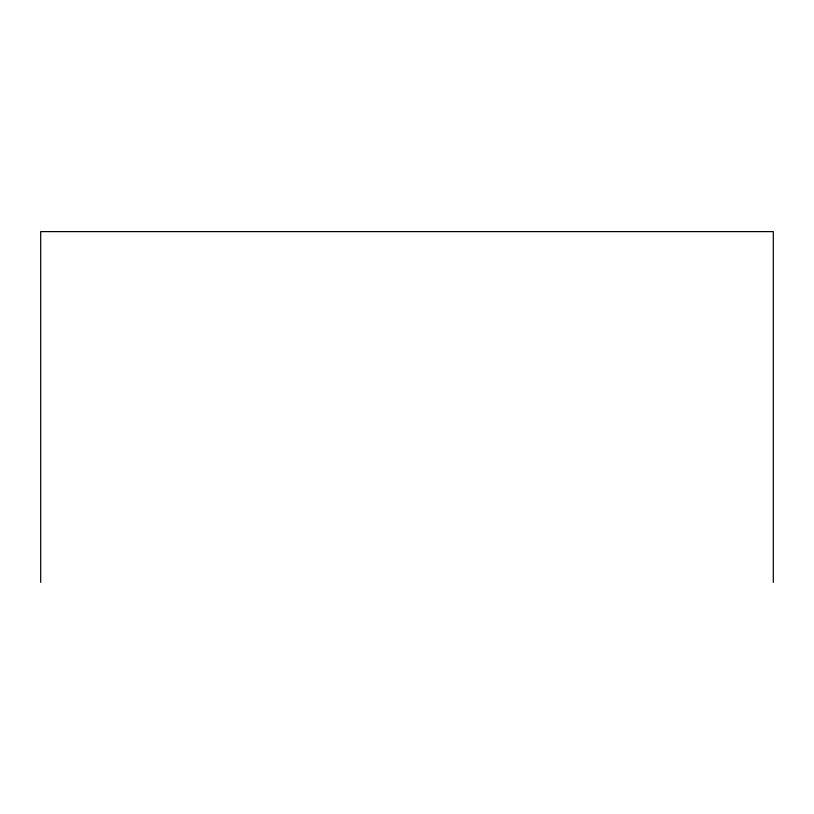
<?xml version="1.0" encoding="UTF-8"?>
<svg xmlns="http://www.w3.org/2000/svg" width="814" height="814" viewBox="0 0 814 814"><rect width="100%" height="100%" fill="white"/><g stroke="black" fill="none" stroke-linecap="round" stroke-linejoin="round"><path stroke-width="1.22" d="M773.3 582.386L773.3 231.614L40.7 231.614L40.7 582.386"/></g></svg>
